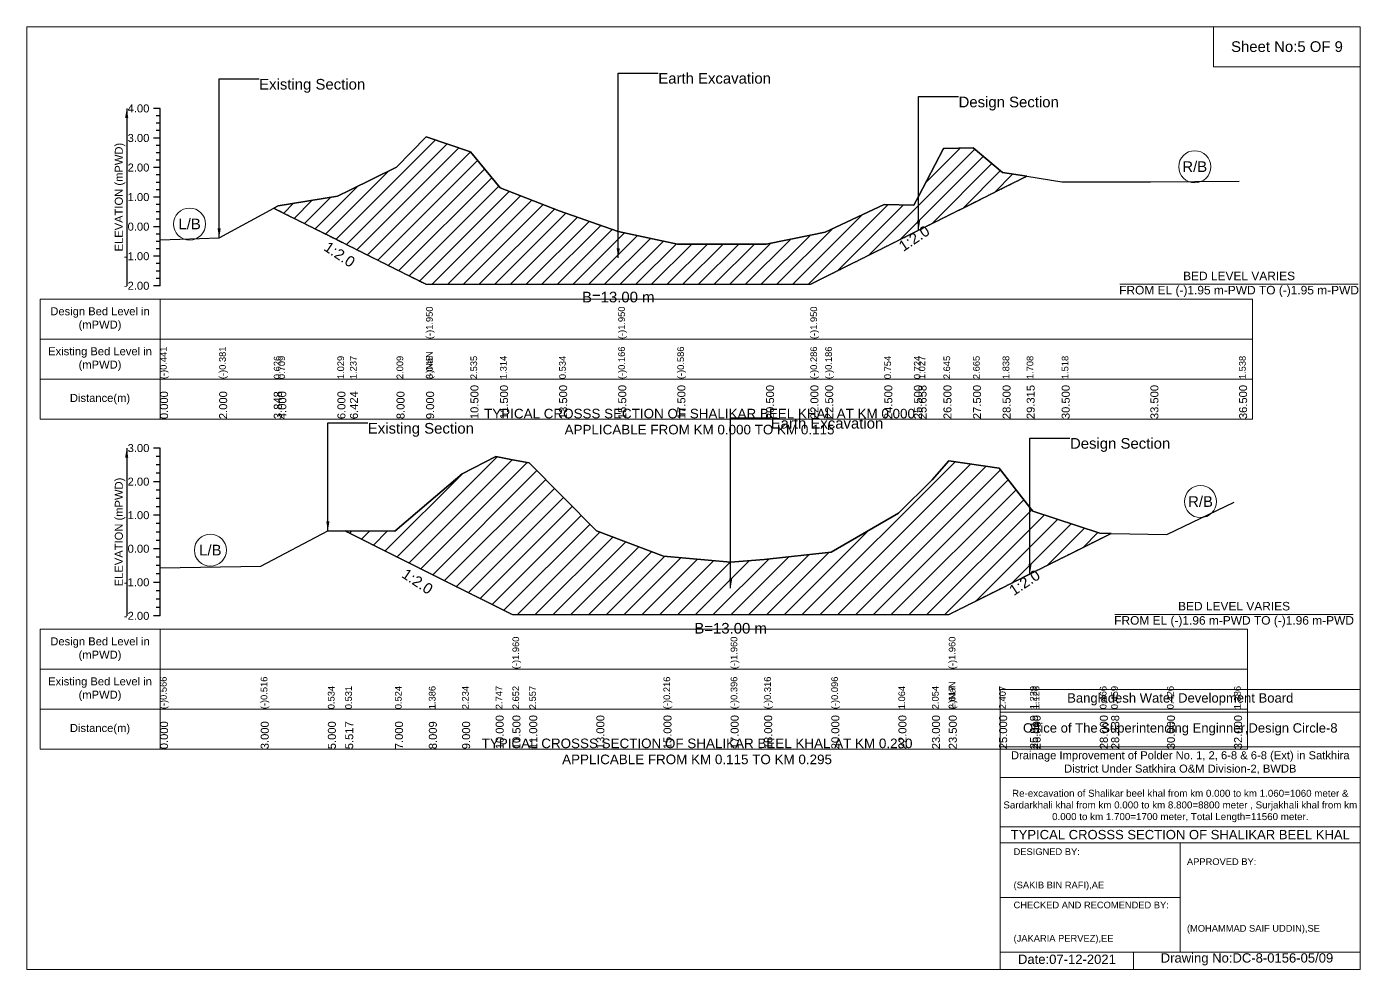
# Model space of a CAD drawing. Header units: inches. Extents: x 93000 to 506000, y -4242 to 0.
# Drawn here: x 370000 to 376000, y -4242 to 0 of the extents above; entities that cross this region are included whole.
import ezdxf

# ---------------------------------------------------------------- set-up
doc = ezdxf.new("R2010")
doc.units = ezdxf.units.IN
doc.header["$LTSCALE"] = 7
doc.header["$MEASUREMENT"] = 0
doc.linetypes.add('DASHED', pattern=[0.75, 0.5, -0.25])
for name, color, linetype, lineweight in [('Cross section Data Border', 7, 'Continuous', 9), ('Cross Section Labels', 7, 'Continuous', 9), ('Design_Bed_Level for Xsection', 7, 'DASHED', 25), ('Existing_Bed_Level for Xsection', 7, 'Continuous', 25), ('Long Section Labels', 7, 'Continuous', 9)]:
    doc.layers.add(name, color=color, linetype=linetype, lineweight=lineweight)
doc.styles.get("Standard").update_dxf_attribs({"font": 'arial.ttf'})
doc.dimstyles.get("Standard").update_dxf_attribs({"dimtxt": 0.18, "dimasz": 0.18, "dimexe": 0.18, "dimexo": 0.0625, "dimgap": 0.09, "dimtad": 0, "dimtih": 1, "dimtoh": 1, "dimdec": 4, "dimzin": 0, "dimdsep": 46, "dimtxsty": 'Standard', "dimcen": 0.09, "dimadec": 0, "dimazin": 0, "dimtfac": 1, "dimtdec": 4, "dimtofl": 0, "dimtmove": 0, "dimatfit": 3, "dimfxl": 1, "dimtolj": 1, "dimtzin": 0, "dimarcsym": 0})

msp = doc.modelspace()

# ---------------------------------------------------------------- hatches: boundary and pattern name
at = {"layer": 'Existing_Bed_Level for Xsection'}
h = msp.add_hatch(dxfattribs=at)
h.set_pattern_fill('ANSI31', color=256, scale=399, style=0)
h.paths.add_polyline_path([(371111.8, -816.8), (371132, -826.9), (371398, -959.9), (371454.4, -988.1), (371664, -1092.9), (371797, -1159.4), (371996.5, -1159.4), (372129.5, -1159.4), (372395.5, -1159.4), (372661.5, -1159.4), (372927.5, -1159.4), (373326.5, -1159.4), (373526, -1159.4), (373592.5, -1126.2), (373858.5, -993.2), (373991.5, -926.7), (374012.5, -916.2), (374124.5, -860.2), (374257.5, -793.7), (374390.5, -727.2), (374498.9, -673), (374390.5, -655.6), (374257.5, -545.6), (374124.5, -548.3), (374012.5, -763.5), (373991.5, -803.8), (373858.5, -799.8), (373592.5, -924.8), (373526, -938.1), (373326.5, -978), (372927.5, -978), (372661.5, -922.1), (372395.5, -829), (372129.5, -725.3), (371996.5, -562.9), (371797, -495.1), (371664, -632.9), (371454.4, -735.6), (371398, -763.2), (371132, -805.8)])
h = msp.add_hatch(dxfattribs=at)
h.set_pattern_fill('ANSI31', color=256, scale=453, style=0)
h.paths.add_polyline_path([(371433.1, -2269.3), (371657, -2381.2), (371809.3, -2457.4), (371959, -2532.2), (372110, -2607.7), (372185.5, -2645.5), (372261, -2645.5), (372563, -2645.5), (372865, -2645.5), (373167, -2645.5), (373318, -2645.5), (373620, -2645.5), (373922, -2645.5), (374073, -2645.5), (374148.5, -2645.5), (374375, -2532.2), (374513.8, -2462.8), (374526, -2456.7), (374828, -2305.7), (374879.1, -2280.2), (374828, -2279.2), (374526, -2179.5), (374513.8, -2163.9), (374375, -1986.1), (374148.5, -1954.4), (374073, -2039.4), (373922, -2188.9), (373620, -2364), (373318, -2397.2), (373167, -2409.3), (372865, -2382.2), (372563, -2268.9), (372261, -1963.4), (372185.5, -1949.1), (372110, -1934.7), (371959, -2012.2), (371809.3, -2140.2), (371657, -2270.4)])

# ---------------------------------------------------------------- linework, layer by layer
at = {"layer": 'Cross section Data Border'}
for points in [[(370000, 0), (376000, 0), (376000, -4242), (370000, -4242)], [(375340, 0), (376000, 0), (376000, -180), (375340, -180)], [(370060, -1226.1), (375514.5, -1226.1), (375514.5, -1766.1), (370060, -1766.1)], [(370060, -2711.5), (375492, -2711.5), (375492, -3251.5), (370060, -3251.5)]]:
    msp.add_lwpolyline(points, close=True, dxfattribs=at)
for points in [[(370600, -1226.1), (370600, -1766.1)], [(370060, -1406.1), (375514.5, -1406.1)], [(370060, -1586.1), (375514.5, -1586.1)], [(370600, -2711.5), (370600, -3251.5)], [(370060, -2891.5), (375492, -2891.5)], [(374380, -4242), (374380, -2982), (376000, -2982)], [(370060, -3071.5), (375492, -3071.5)], [(374380, -3084), (376000, -3084)], [(374380, -3240), (376000, -3240)], [(374380, -3378), (376000, -3378)], [(374380, -3600), (376000, -3600)], [(374380, -3672), (376000, -3672)], [(375190, -3672), (375190, -4164)], [(374380, -3918), (375190, -3918)], [(374380, -4164), (376000, -4164)], [(374980, -4164), (374980, -4242)]]:
    msp.add_lwpolyline(points, dxfattribs=at)
at = {"layer": 'Cross Section Labels'}
for points in [[(374918.7, -1159.4), (375990.3, -1159.4)], [(374896.2, -2645.5), (375967.8, -2645.5)]]:
    msp.add_lwpolyline(points, dxfattribs=at)
for centre in [(375255, -630.3), (370733, -888.2), (375281, -2137.2), (370826.5, -2355.7)]:
    msp.add_circle(centre, 72, dxfattribs=at)
at = {"layer": 'Design_Bed_Level for Xsection'}
for points in [[(371111.8, -816.8), (371454.4, -988.1), (371797, -1159.4), (372661.5, -1159.4), (373526, -1159.4), (374012.5, -916.2), (374498.9, -673)], [(371433.1, -2269.3), (371809.3, -2457.4), (372185.5, -2645.5), (373167, -2645.5), (374148.5, -2645.5), (374513.8, -2462.8), (374879.1, -2280.2)]]:
    msp.add_lwpolyline(points, dxfattribs=at)
at = {"layer": 'Existing_Bed_Level for Xsection'}
for points in [[(370600, -368.1), (370570, -368.1)], [(370600, -401.3), (370582, -401.3)], [(370600, -1166.1), (370600, -1033.1), (370600, -900.1), (370600, -767.1), (370600, -634.1), (370600, -501.1), (370600, -368.1)], [(370600, -434.6), (370582, -434.6)], [(370600, -467.8), (370582, -467.8)], [(370600, -501.1), (370570, -501.1)], [(370600, -534.3), (370582, -534.3)], [(370600, -958.7), (370866, -950.7), (371111.8, -816.8), (371132, -805.8), (371398, -763.2), (371454.4, -735.6), (371664, -632.9), (371797, -495.1), (371797, -495.1), (371996.5, -562.9), (372129.5, -725.3), (372395.5, -829), (372661.5, -922.1), (372661.5, -922.1), (372927.5, -978), (373326.5, -978), (373526, -938.1), (373526, -938.1), (373592.5, -924.8), (373858.5, -799.8), (373991.5, -803.8), (374012.5, -763.5), (374124.5, -548.3), (374257.5, -545.6), (374390.5, -655.6), (374498.9, -673), (374656.5, -698.2), (375055.5, -698.2), (375454.5, -695.5)], [(370600, -567.6), (370582, -567.6)], [(370600, -634.1), (370570, -634.1)], [(370600, -600.8), (370582, -600.8)], [(370600, -667.3), (370582, -667.3)], [(370600, -700.6), (370582, -700.6)], [(370600, -767.1), (370570, -767.1)], [(370600, -733.8), (370582, -733.8)], [(370600, -800.3), (370582, -800.3)], [(370600, -833.6), (370582, -833.6)], [(370600, -866.8), (370582, -866.8)], [(370600, -900.1), (370570, -900.1)], [(370600, -933.3), (370582, -933.3)], [(370600, -966.6), (370582, -966.6)], [(370600, -999.8), (370582, -999.8)], [(370600, -1033.1), (370570, -1033.1)], [(370600, -1066.3), (370582, -1066.3)], [(370600, -1099.6), (370582, -1099.6)], [(370600, -1132.8), (370582, -1132.8)], [(370600, -1166.1), (370570, -1166.1)], [(370600, -1896.5), (370570, -1896.5)], [(370600, -2651.5), (370600, -2500.5), (370600, -2349.5), (370600, -2198.5), (370600, -2047.5), (370600, -1896.5)], [(370600, -1934.3), (370582, -1934.3)], [(370600, -1972), (370582, -1972)], [(370600, -2435), (371053, -2427.4), (371355, -2268.9), (371433.1, -2269.3), (371657, -2270.4), (371809.3, -2140.2), (371959, -2012.2), (372110, -1934.7), (372185.5, -1949.1), (372185.5, -1949.1), (372261, -1963.4), (372563, -2268.9), (372865, -2382.2), (373167, -2409.3), (373167, -2409.3), (373318, -2397.2), (373620, -2364), (373922, -2188.9), (374073, -2039.4), (374148.5, -1954.4), (374148.5, -1954.4), (374375, -1986.1), (374513.8, -2163.9), (374526, -2179.5), (374828, -2279.2), (374879.1, -2280.2), (375130, -2285.2), (375432, -2140.2)], [(370600, -2009.8), (370582, -2009.8)], [(370600, -2047.5), (370570, -2047.5)], [(370600, -2085.3), (370582, -2085.3)], [(370600, -2123), (370582, -2123)], [(370600, -2198.5), (370570, -2198.5)], [(370600, -2160.8), (370582, -2160.8)], [(370600, -2236.3), (370582, -2236.3)], [(370600, -2274), (370582, -2274)], [(370600, -2311.8), (370582, -2311.8)], [(370600, -2349.5), (370570, -2349.5)], [(370600, -2387.3), (370582, -2387.3)], [(370600, -2425), (370582, -2425)], [(370600, -2500.5), (370570, -2500.5)], [(370600, -2462.8), (370582, -2462.8)], [(370600, -2538.3), (370582, -2538.3)], [(370600, -2576), (370582, -2576)], [(370600, -2613.8), (370582, -2613.8)], [(370600, -2651.5), (370570, -2651.5)]]:
    msp.add_lwpolyline(points, dxfattribs=at)
for points in [[(371111.8, -816.8), (371132, -826.9), (371398, -959.9), (371454.4, -988.1), (371664, -1092.9), (371797, -1159.4), (371797, -1159.4), (371996.5, -1159.4), (372129.5, -1159.4), (372395.5, -1159.4), (372661.5, -1159.4), (372661.5, -1159.4), (372927.5, -1159.4), (373326.5, -1159.4), (373526, -1159.4), (373526, -1159.4), (373592.5, -1126.2), (373858.5, -993.2), (373991.5, -926.7), (374012.5, -916.2), (374124.5, -860.2), (374257.5, -793.7), (374390.5, -727.2), (374498.9, -673), (374498.9, -673), (374498.9, -673), (374390.5, -655.6), (374257.5, -545.6), (374124.5, -548.3), (374012.5, -763.5), (373991.5, -803.8), (373858.5, -799.8), (373592.5, -924.8), (373526, -938.1), (373526, -938.1), (373326.5, -978), (372927.5, -978), (372661.5, -922.1), (372661.5, -922.1), (372395.5, -829), (372129.5, -725.3), (371996.5, -562.9), (371797, -495.1), (371797, -495.1), (371664, -632.9), (371454.4, -735.6), (371398, -763.2), (371132, -805.8)], [(371433.1, -2269.3), (371433.1, -2269.3), (371657, -2381.2), (371809.3, -2457.4), (371959, -2532.2), (372110, -2607.7), (372185.5, -2645.5), (372185.5, -2645.5), (372261, -2645.5), (372563, -2645.5), (372865, -2645.5), (373167, -2645.5), (373167, -2645.5), (373318, -2645.5), (373620, -2645.5), (373922, -2645.5), (374073, -2645.5), (374148.5, -2645.5), (374148.5, -2645.5), (374375, -2532.2), (374513.8, -2462.8), (374526, -2456.7), (374828, -2305.7), (374879.1, -2280.2), (374828, -2279.2), (374526, -2179.5), (374513.8, -2163.9), (374375, -1986.1), (374148.5, -1954.4), (374148.5, -1954.4), (374073, -2039.4), (373922, -2188.9), (373620, -2364), (373318, -2397.2), (373167, -2409.3), (373167, -2409.3), (372865, -2382.2), (372563, -2268.9), (372261, -1963.4), (372185.5, -1949.1), (372185.5, -1949.1), (372110, -1934.7), (371959, -2012.2), (371809.3, -2140.2), (371657, -2270.4), (371433.1, -2269.3)]]:
    msp.add_lwpolyline(points, close=True, dxfattribs=at)

# ---------------------------------------------------------------- texts
at = {"layer": 'Cross section Data Border', "attachment_point": 5}
for s, insert, char_height in [('Sheet No:5 OF 9', (375670, -90), 48), ('Bangladesh Water Development Board', (375190, -3027), 42), ('Office of The Superintending Enginner,Design Circle-8', (375190, -3162), 42)]:
    msp.add_mtext(s, dxfattribs=dict(at, insert=insert, char_height=char_height))
at = {"layer": 'Cross section Data Border'}
for s, insert, char_height, width, attachment_point in [('Design Bed Level in (mPWD)', (370330, -1316.1), 36, 480, 5), ('Existing Bed Level in (mPWD)', (370330, -1496.1), 36, 480, 5), ('Distance(m)', (370330, -1676.1), 36, 480, 5), ('Design Bed Level in (mPWD)', (370330, -2801.5), 36, 480, 5), ('Existing Bed Level in (mPWD)', (370330, -2981.5), 36, 480, 5), ('Distance(m)', (370330, -3161.5), 36, 480, 5), ('Drainage Improvement of Polder No. 1, 2, 6-8 & 6-8 (Ext) in Satkhira District Under Satkhira O&M Division-2, BWDB', (375190, -3312), 36, 1680, 5), ('Re-excavation of Shalikar beel khal from km 0.000 to km 1.060=1060 meter & Sardarkhali khal from km 0.000 to km 8.800=8800 meter , Surjakhali khal from km 0.000 to km 1.700=1700 meter, Total Length=11560 meter.', (375190, -3507), 31.4683, 1620, 5), ('TYPICAL CROSSS SECTION OF SHALIKAR BEEL KHAL', (375190, -3636), 42, 1680, 5), ('DESIGNED BY:^J^J^J(SAKIB BIN RAFI),AE', (374440, -3792), 30, 840, 4), ('APPROVED BY:^J^J^J^J^J^J(MOHAMMAD SAIF UDDIN),SE', (375220, -3912), 30, 840, 4), ('CHECKED AND RECOMENDED BY:^J^J^J(JAKARIA PERVEZ),EE', (374440, -4032), 30, 840, 4), ('Date:07-12-2021', (374680, -4197), 42, 840, 5), ('Drawing No:DC-8-0156-05/09', (375490, -4197), 42, 1320, 5)]:
    msp.add_mtext(s, dxfattribs=dict(at, insert=insert, char_height=char_height, width=width, attachment_point=attachment_point))
at = {"layer": 'Cross Section Labels'}
for s, insert, char_height, attachment_point in [('Existing Section', (371046, -235.1), 48, 1), ('Earth Excavation', (372841.5, -208.5), 48, 1), ('Design Section', (374192.5, -314.9), 48, 1), ('R/B', (375255, -630.3), 48, 5), ('L/B', (370733, -888.2), 48, 5), ('BED LEVEL VARIES ^JFROM EL (-)1.95 m-PWD TO (-)1.95 m-PWD', (375454.5, -1159.4), 38.4, 5), ('B=13.00 m', (372661.5, -1192.7), 48, 2), ('TYPICAL CROSSS SECTION OF SHALIKAR BEEL KHAL AT KM 0.000^JAPPLICABLE FROM KM 0.000 TO KM 0.115', (373027.2, -1777.5), 43.2, 5), ('Existing Section', (371535, -1783.3), 48, 1), ('Earth Excavation', (373347, -1760.6), 48, 1), ('Design Section', (374693.8, -1851.2), 48, 1), ('R/B', (375281, -2137.2), 48, 5), ('L/B', (370826.5, -2355.7), 48, 5), ('BED LEVEL VARIES ^JFROM EL (-)1.96 m-PWD TO (-)1.96 m-PWD', (375432, -2645.5), 38.4, 5), ('B=13.00 m', (373167, -2683.2), 48, 2), ('TYPICAL CROSSS SECTION OF SHALIKAR BEEL KHAL AT KM 0.230^JAPPLICABLE FROM KM 0.115 TO KM 0.295', (373016, -3261.5), 43.2, 5)]:
    msp.add_mtext(s, dxfattribs=dict(at, insert=insert, char_height=char_height, attachment_point=attachment_point))
at = {"layer": 'Cross Section Labels', "char_height": 48, "attachment_point": 2}
for insert, rotation in [((373979.2, -932.8), 33.69007), ((371421.1, -1004.7), 326.30993), ((371771.5, -2476.3), 326.30993), ((374476.1, -2481.7), 33.69007)]:
    msp.add_mtext('1:2.0', dxfattribs=dict(at, insert=insert, rotation=rotation))
at = {"layer": 'Existing_Bed_Level for Xsection', "char_height": 36, "attachment_point": 6}
for s, insert in [('4.00', (370552, -368.1)), ('3.00', (370552, -501.1)), ('2.00', (370552, -634.1)), ('1.00', (370552, -767.1)), ('0.00', (370552, -900.1)), ('-1.00', (370552, -1033.1)), ('-2.00', (370552, -1166.1)), ('3.00', (370552, -1896.5)), ('2.00', (370552, -2047.5)), ('1.00', (370552, -2198.5)), ('0.00', (370552, -2349.5)), ('-1.00', (370552, -2500.5)), ('-2.00', (370552, -2651.5))]:
    msp.add_mtext(s, dxfattribs=dict(at, insert=insert))
at = {"layer": 'Existing_Bed_Level for Xsection', "char_height": 36, "attachment_point": 5, "rotation": 90}
for insert in [(370420, -767.1), (370420, -2274)]:
    msp.add_mtext('ELEVATION (mPWD)', dxfattribs=dict(at, insert=insert))
at = {"layer": 'Long Section Labels', "attachment_point": 1, "rotation": 90}
for s, insert, char_height in [('(-)1.950', (371797, -1406.1), 30), ('(-)1.950', (372661.5, -1406.1), 30), ('(-)1.950', (373526, -1406.1), 30), ('(-)0.441', (370600, -1586.1), 30), ('(-)0.381', (370866, -1586.1), 30), ('0.626', (371111.8, -1586.1), 30), ('0.709', (371132, -1586.1), 30), ('1.029', (371398, -1586.1), 30), ('1.237', (371454.4, -1586.1), 30), ('2.009', (371664, -1586.1), 30), ('(-)NaN', (371797, -1586.1), 30), ('(-)NaN', (371797, -1586.1), 30), ('3.045', (371797, -1586.1), 30), ('3.045', (371797, -1586.1), 30), ('2.535', (371996.5, -1586.1), 30), ('1.314', (372129.5, -1586.1), 30), ('0.534', (372395.5, -1586.1), 30), ('(-)0.166', (372661.5, -1586.1), 30), ('(-)0.166', (372661.5, -1586.1), 30), ('(-)0.166', (372661.5, -1586.1), 30), ('(-)0.586', (372927.5, -1586.1), 30), ('(-)0.586', (372927.5, -1586.1), 30), ('(-)0.286', (373526, -1586.1), 30), ('(-)0.286', (373526, -1586.1), 30), ('(-)0.186', (373592.5, -1586.1), 30), ('0.754', (373858.5, -1586.1), 30), ('0.724', (373991.5, -1586.1), 30), ('1.027', (374012.5, -1586.1), 30), ('2.645', (374124.5, -1586.1), 30), ('2.665', (374257.5, -1586.1), 30), ('1.838', (374390.5, -1586.1), 30), ('1.708', (374498.9, -1586.1), 30), ('1.518', (374656.5, -1586.1), 30), ('1.518', (374656.5, -1586.1), 30), ('1.538', (375454.5, -1586.1), 30), ('10.500', (371996.5, -1766.1), 36), ('11.500', (372129.5, -1766.1), 36), ('13.500', (372395.5, -1766.1), 36), ('15.500', (372661.5, -1766.1), 36), ('15.500', (372661.5, -1766.1), 36), ('15.500', (372661.5, -1766.1), 36), ('17.500', (372927.5, -1766.1), 36), ('20.500', (373326.5, -1766.1), 36), ('22.000', (373526, -1766.1), 36), ('22.000', (373526, -1766.1), 36), ('22.000', (373526, -1766.1), 36), ('22.500', (373592.5, -1766.1), 36), ('24.500', (373858.5, -1766.1), 36), ('25.500', (373991.5, -1766.1), 36), ('25.658', (374012.5, -1766.1), 36), ('26.500', (374124.5, -1766.1), 36), ('27.500', (374257.5, -1766.1), 36), ('28.500', (374390.5, -1766.1), 36), ('29.315', (374498.9, -1766.1), 36), ('30.500', (374656.5, -1766.1), 36), ('33.500', (375055.5, -1766.1), 36), ('36.500', (375454.5, -1766.1), 36), ('0.000', (370600, -1766.1), 36), ('2.000', (370866, -1766.1), 36), ('3.848', (371111.8, -1766.1), 36), ('4.000', (371132, -1766.1), 36), ('6.000', (371398, -1766.1), 36), ('6.424', (371454.4, -1766.1), 36), ('8.000', (371664, -1766.1), 36), ('9.000', (371797, -1766.1), 36), ('9.000', (371797, -1766.1), 36), ('9.000', (371797, -1766.1), 36), ('(-)1.960', (372185.5, -2891.5), 30), ('(-)1.960', (373167, -2891.5), 30), ('(-)1.960', (374148.5, -2891.5), 30), ('(-)0.566', (370600, -3071.5), 30), ('(-)0.516', (371053, -3071.5), 30), ('(-)0.216', (372865, -3071.5), 30), ('(-)0.396', (373167, -3071.5), 30), ('(-)0.396', (373167, -3071.5), 30), ('(-)0.396', (373167, -3071.5), 30), ('(-)0.316', (373318, -3071.5), 30), ('(-)0.096', (373620, -3071.5), 30), ('0.534', (371355, -3071.5), 30), ('0.534', (371355, -3071.5), 30), ('0.531', (371433.1, -3071.5), 30), ('0.524', (371657, -3071.5), 30), ('1.386', (371809.3, -3071.5), 30), ('2.234', (371959, -3071.5), 30), ('2.747', (372110, -3071.5), 30), ('2.652', (372185.5, -3071.5), 30), ('2.652', (372185.5, -3071.5), 30), ('2.652', (372185.5, -3071.5), 30), ('2.557', (372261, -3071.5), 30), ('1.064', (373922, -3071.5), 30), ('2.054', (374073, -3071.5), 30), ('(-)NaN', (374148.5, -3071.5), 30), ('2.617', (374148.5, -3071.5), 30), ('2.617', (374148.5, -3071.5), 30), ('2.407', (374375, -3071.5), 30), ('1.229', (374513.8, -3071.5), 30), ('1.126', (374526, -3071.5), 30), ('0.466', (374828, -3071.5), 30), ('0.459', (374879.1, -3071.5), 30), ('0.426', (375130, -3071.5), 30), ('1.386', (375432, -3071.5), 30), ('10.000', (372110, -3251.5), 36), ('10.500', (372185.5, -3251.5), 36), ('10.500', (372185.5, -3251.5), 36), ('10.500', (372185.5, -3251.5), 36), ('11.000', (372261, -3251.5), 36), ('13.000', (372563, -3251.5), 36), ('15.000', (372865, -3251.5), 36), ('17.000', (373167, -3251.5), 36), ('17.000', (373167, -3251.5), 36), ('17.000', (373167, -3251.5), 36), ('18.000', (373318, -3251.5), 36), ('20.000', (373620, -3251.5), 36), ('22.000', (373922, -3251.5), 36), ('23.000', (374073, -3251.5), 36), ('23.500', (374148.5, -3251.5), 36), ('23.500', (374148.5, -3251.5), 36), ('23.500', (374148.5, -3251.5), 36), ('25.000', (374375, -3251.5), 36), ('25.919', (374513.8, -3251.5), 36), ('26.000', (374526, -3251.5), 36), ('28.000', (374828, -3251.5), 36), ('28.338', (374879.1, -3251.5), 36), ('30.000', (375130, -3251.5), 36), ('32.000', (375432, -3251.5), 36), ('0.000', (370600, -3251.5), 36), ('3.000', (371053, -3251.5), 36), ('5.000', (371355, -3251.5), 36), ('5.517', (371433.1, -3251.5), 36), ('7.000', (371657, -3251.5), 36), ('8.009', (371809.3, -3251.5), 36), ('9.000', (371959, -3251.5), 36)]:
    msp.add_mtext(s, dxfattribs=dict(at, insert=insert, char_height=char_height))

# ---------------------------------------------------------------- leaders
at = {"layer": 'Cross Section Labels', "annotation_type": 0, "has_hookline": 1, "hookline_direction": 0}
for points, text_width in [([(370866, -950.7), (370866, -235.1), (371045.9, -235.1)], 467.2), ([(372661.5, -1040.8), (372661.5, -208.5), (372841.4, -208.5)], 497), ([(374012.5, -916.2), (374012.5, -314.9), (374192.4, -314.9)], 441.2), ([(371355, -2268.9), (371355, -1783.3), (371534.9, -1783.3)], 467.2), ([(373167, -2527.4), (373167, -1760.6), (373346.9, -1760.6)], 497), ([(374513.8, -2462.8), (374513.8, -1851.2), (374693.7, -1851.2)], 441.2)]:
    msp.add_leader(points, dimstyle='Standard', override={"dimasz": 43.2}, dxfattribs=dict(at, text_width=text_width))
at = {"layer": 'Existing_Bed_Level for Xsection'}
for points in [[(370450, -368.1), (370450, -1166.1)], [(370450, -1896.5), (370450, -2651.5)]]:
    msp.add_leader(points, dimstyle='Standard', override={"dimasz": 43.2}, dxfattribs=at)

doc.saveas('drawing.dxf')
